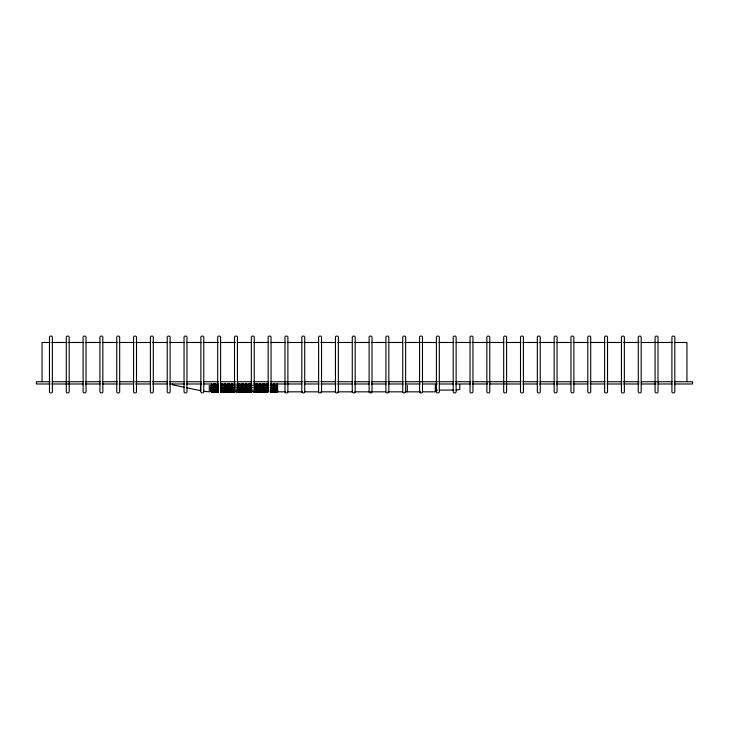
<?xml version="1.0" encoding="UTF-8"?>
<svg xmlns="http://www.w3.org/2000/svg" width="729" height="729" viewBox="0 0 729 729"><rect width="100%" height="100%" fill="white"/><g stroke="black" fill="none" stroke-linecap="round" stroke-linejoin="round"><path stroke-width="1.09" d="M218.5 390.726L211.483 390.726L211.018 387.454L214.053 387.19L214.991 388.092L214.517 389.268L214.053 388.092L214.991 387.19L217.552 387.19L218.5 388.092M218.5 389.158L217.552 389.158L217.552 388.092L218.5 387.19M234.674 387.454L221.534 387.454L221.06 389.158L235.075 389.158L235.075 388.092L232.515 388.092L231.576 387.19L228.542 387.454L228.068 388.092L228.542 389.268L229.006 389.158L228.542 387.454L225.507 387.19L224.559 388.092L224.559 389.158L225.507 389.158L225.033 387.454L221.534 387.454L221.06 385.942L221.999 384.93L224.559 384.93L225.507 385.942L225.507 387.19M232.515 388.092L232.515 389.158L231.576 389.158L232.041 387.454L235.075 387.19L235.075 385.942L229.006 384.93L228.068 385.942L228.068 387.19M236.87 387.19L239.057 387.454L239.522 388.092L239.057 389.268L238.583 389.158L239.057 387.454L242.092 387.19L243.03 388.092L242.557 389.268L242.092 389.158L242.557 387.454L245.591 387.19L246.539 388.092L246.065 389.268L245.591 389.158L246.065 387.454L249.099 387.19L250.038 388.092L249.564 389.268L249.099 389.158L249.564 387.454L251.751 387.19M254.403 387.19L256.581 387.454L257.045 388.092L256.581 389.268L256.107 389.158L256.581 387.454L259.615 387.19L260.554 388.092L260.08 389.268L259.615 389.158L260.08 387.454L263.114 387.19L264.062 388.092L263.588 389.268L263.114 389.158L263.588 387.454L266.623 387.19L267.561 388.092L267.561 389.158L266.623 389.158L266.623 388.092L267.561 387.19L267.561 385.942L266.623 384.93L264.062 384.93L263.114 385.942L263.114 387.19M273.63 388.092L271.07 388.092L270.596 387.454L273.63 387.19L274.569 388.092L274.104 389.268L273.63 389.158L274.104 387.454L277.138 387.19L277.603 387.454L277.138 390.726L270.596 390.662L271.07 391.245L273.63 391.245L274.104 385.34L277.603 385.34L277.603 391.837L270.122 392.029M214.053 390.726L214.517 389.268L214.991 390.726M217.552 390.726L218.026 389.268L218.5 389.906M221.534 387.454L221.999 389.158L221.06 390.726L234.674 390.662M234.674 391.537L221.06 391.765L221.534 390.662L224.559 390.726L225.033 389.268L225.507 390.726L235.075 390.726L235.075 389.906L232.515 389.906L232.041 389.268L231.576 390.726M228.068 390.726L228.542 389.268L229.006 390.726M236.87 390.726L238.583 390.726L239.057 389.268L239.522 390.726L251.751 390.726M242.092 390.726L242.557 389.268L243.03 390.726M245.591 390.726L246.065 389.268L246.539 390.726M249.099 390.726L249.564 389.268L250.038 390.726M254.403 390.726L256.107 390.726L256.581 389.268L257.045 390.726L267.561 390.726L267.096 389.268L266.623 390.726M259.615 390.726L260.08 389.268L260.554 390.726M263.114 390.726L263.588 389.268L264.062 390.726M273.63 390.726L274.104 389.268L274.569 390.726M214.053 387.19L214.053 385.942L214.991 384.93L217.552 384.93L218.5 385.942M217.552 387.19L217.552 385.942L218.5 384.93M224.559 387.19L224.559 385.942L225.507 384.93L228.068 384.93L229.006 385.942L229.006 387.19M231.576 387.19L232.041 385.34L235.075 384.93L235.075 383.6M238.583 387.19L238.583 385.942L239.522 384.93L242.092 384.93L243.03 385.942L243.03 387.19M242.092 387.19L242.092 385.942L243.03 384.93L245.591 384.93L246.539 385.942L246.539 387.19M245.591 387.19L245.591 385.942L246.539 384.93L249.099 384.93L250.038 385.942L250.038 387.19M249.099 387.19L249.099 385.942L250.038 384.93L251.751 384.93M256.107 387.19L256.107 385.942L257.045 384.93L259.615 384.93L260.554 385.942L260.554 387.19M259.615 387.19L259.615 385.942L260.554 384.93L263.114 384.93L264.062 385.942L264.062 387.19M266.623 387.19L267.561 383.6M273.63 385.942L274.104 385.34L273.63 384.93L270.596 385.34L271.07 385.942L273.63 385.942L273.63 387.19M277.138 387.19L277.603 385.34L270.596 385.34M218.5 392.029L218.026 391.537L211.018 391.537L214.053 391.765L214.517 390.662L214.991 391.765L218.5 391.765M217.552 391.765L218.026 385.34L211.018 385.34L211.018 391.837L214.053 392.211L214.517 385.34L211.483 384.93L211.018 385.34L211.483 387.19M221.06 383.6L221.534 385.34L221.06 392.211L221.534 391.537L224.559 391.765L225.507 390.726M224.559 391.765L228.068 391.765L228.542 390.662L229.006 391.765L235.075 391.765L235.075 391.245L232.515 391.245L232.041 390.662L231.576 391.765M236.87 391.765L238.583 391.765L239.522 390.726M238.583 391.765L242.092 391.765L242.557 390.662L243.03 391.765L251.751 391.765M245.591 391.765L246.065 390.662L246.539 391.765M249.099 391.765L249.564 390.662L250.038 391.765M254.403 391.765L256.107 391.765L257.045 390.726M256.107 391.765L259.615 391.765L260.08 390.662L260.554 391.765L267.561 391.765L267.096 390.662L266.623 391.765M263.114 391.765L263.588 390.662L264.062 391.765M277.138 392.211L277.603 391.537L270.596 391.537L277.138 391.765L277.603 390.662L270.596 390.662M214.053 392.211L214.991 391.765M214.517 391.837L217.552 392.211L218.026 391.537M221.534 391.837L228.542 391.837L228.542 385.34M228.068 392.211L229.006 391.765M228.542 391.837L231.576 392.211L232.041 391.537C232.998 393.414 238.201 391.573 232.515 392.029M236.87 392.211L238.583 392.211L239.057 391.537L239.057 385.34L236.87 384.93M238.583 392.211L243.03 391.765M242.557 385.34L243.03 392.211L245.591 392.211L246.065 391.537L246.539 392.211L249.564 391.837L249.564 385.34M249.099 392.211L249.564 391.537L250.038 392.211L251.751 392.211M256.107 392.029C250.421 391.573 255.624 393.414 256.581 391.537L256.581 385.34L254.403 384.93M256.107 392.211L260.554 391.765M260.08 385.34L260.554 392.211L263.114 392.211L263.588 391.537L264.062 392.211L267.096 391.837L267.096 385.34M266.623 392.211L267.096 391.537L267.561 392.211L267.096 391.837M273.63 392.211L274.104 391.537L274.569 392.211M217.552 392.211L218.5 392.211M224.559 392.211L225.033 385.34M231.576 392.211L232.041 385.34M242.092 392.211L242.557 391.837M245.591 392.211L246.065 385.34M259.615 392.211L260.08 391.837M263.114 392.211L263.588 385.34M214.053 391.765L214.991 392.211M228.068 391.765L229.006 392.211M242.092 391.765L243.03 392.211M259.615 391.765L260.554 392.211M277.138 391.765L277.603 391.537M50.073 336.142L51.759 336.142M66.895 336.142L68.581 336.142M83.717 336.142L85.402 336.142M100.547 336.142L102.224 336.142M117.369 336.142L119.046 336.142M134.191 336.142L135.876 336.142M151.012 336.142L152.698 336.142M167.834 336.142L169.52 336.142M184.656 336.142L186.342 336.142M51.759 392.858L50.073 392.858M201.486 336.142L203.163 336.142M68.581 392.858L66.895 392.858M218.308 336.142L219.985 336.142M85.402 392.858L83.717 392.858M235.13 336.142L236.807 336.142M102.224 392.858L100.547 392.858M251.952 336.142L253.637 336.142M119.046 392.858L117.369 392.858M268.773 336.142L270.459 336.142M135.876 392.858L134.191 392.858M285.595 336.142L287.281 336.142M152.698 392.858L151.012 392.858M302.417 336.142L304.102 336.142M169.52 392.858L167.834 392.858M319.247 336.142L320.924 336.142M186.342 392.858L184.656 392.858M336.069 336.142L337.746 336.142M203.163 392.858L201.486 392.858M352.891 336.142L354.576 336.142M369.712 336.142L371.398 336.142M386.534 336.142L388.22 336.142M403.356 336.142L405.042 336.142M420.186 336.142L421.863 336.142M287.281 392.858L285.595 392.858M437.008 336.142L438.685 336.142M304.102 392.858L302.417 392.858M453.83 336.142L455.507 336.142M320.924 392.858L319.247 392.858M470.652 336.142L472.337 336.142M337.746 392.858L336.069 392.858M487.473 336.142L489.159 336.142M354.576 392.858L352.891 392.858M504.295 336.142L505.981 336.142M371.398 392.858L369.712 392.858M521.117 336.142L522.802 336.142M388.22 392.858L386.534 392.858M537.947 336.142L539.624 336.142M405.042 392.858L403.356 392.858M554.769 336.142L556.446 336.142M421.863 392.858L420.186 392.858M571.591 336.142L573.276 336.142M438.685 392.858L437.008 392.858M588.412 336.142L590.098 336.142M455.507 392.858L453.83 392.858M605.234 336.142L606.92 336.142M472.337 392.858L470.652 392.858M622.056 336.142L623.742 336.142M489.159 392.858L487.473 392.858M638.886 336.142L640.563 336.142M505.981 392.858L504.295 392.858M655.708 336.142L657.385 336.142M522.802 392.858L521.117 392.858M672.53 336.142L674.207 336.142M539.624 392.858L537.947 392.858M556.446 392.858L554.769 392.858M573.276 392.858L571.591 392.858M590.098 392.858L588.412 392.858M606.92 392.858L605.234 392.858M623.742 392.858L622.056 392.858M640.563 392.858L638.886 392.858M657.385 392.858L655.708 392.858M674.207 392.858L672.53 392.858M273.63 389.906L271.07 389.906L270.596 389.268L271.07 389.158M224.559 390.726L225.507 391.765M238.583 390.726L239.522 391.765M256.107 390.726L257.045 391.765M277.138 390.726L277.603 390.662M50.019 342.484L42.054 342.484L42.054 381.732M51.823 342.484L67.077 342.484M68.644 342.484L83.006 342.484M85.275 342.484L100.31 342.484M102.288 342.484L117.123 342.484M119.109 342.484L134.182 342.484M135.94 342.484L150.247 342.484M152.379 342.484L167.169 342.484M169.438 342.484L184.227 342.484M186.405 342.484L201.286 342.484M203.564 342.484L218.345 342.484M220.623 342.484L235.412 342.484M237.681 342.484L251.332 342.484M253.61 342.484L268.39 342.484M270.523 342.484L285.449 342.484M287.344 342.484L302.517 342.484M304.166 342.484L318.473 342.484M320.714 342.484L335.495 342.484M337.773 342.484L352.554 342.484M354.64 342.484L369.621 342.484M371.462 342.484L385.769 342.484M387.819 342.484L402.599 342.484M404.877 342.484L436.726 342.484M438.995 342.484L453.784 342.484M456.053 342.484L470.843 342.484M472.401 342.484L503.83 342.484M506.044 342.484L520.889 342.484M522.866 342.484L537.947 342.484M539.688 342.484L554.004 342.484M556.145 342.484L570.935 342.484M573.204 342.484L587.993 342.484M590.162 342.484L605.052 342.484M606.984 342.484L621.29 342.484M623.249 342.484L639.169 342.484M641.447 342.484L672.156 342.484M674.434 342.484L686.946 342.484L686.946 381.732M50.119 381.732L36.45 381.732L36.45 383.983L50.119 383.983M52.297 381.732L83.152 381.732M85.275 381.732L100.237 381.732M102.333 381.732L117.323 381.732M119.401 381.732L134.182 381.732M135.548 381.732L150.356 381.732M152.379 381.732L167.442 381.732M169.438 381.732L184.528 381.732M186.506 381.732L201.614 381.732M203.564 381.732L218.7 381.732M220.623 381.732L235.412 381.732M236.925 381.732L251.733 381.732M253.61 381.732L268.819 381.732M270.669 381.732L302.517 381.732M304.13 381.732L318.938 381.732M320.714 381.732L336.023 381.732M337.773 381.732L352.554 381.732M354.248 381.732L369.621 381.732M371.334 381.732L386.142 381.732M387.819 381.732L403.228 381.732M404.877 381.732L437.4 381.732M438.995 381.732L453.784 381.732M455.625 381.732L470.843 381.732M472.711 381.732L520.889 381.732M522.83 381.732L537.947 381.732M539.916 381.732L554.723 381.732M556.145 381.732L570.935 381.732M572.948 381.732L587.993 381.732M590.034 381.732L605.052 381.732M607.12 381.732L621.928 381.732M623.249 381.732L639.169 381.732M641.292 381.732L672.156 381.732M674.325 381.732L692.55 381.732L692.55 383.983L674.325 383.983M51.823 383.983L83.152 383.983M85.43 383.983L100.31 383.983M102.288 383.983L117.323 383.983M119.109 383.983L133.425 383.983M135.548 383.983L150.356 383.983M152.634 383.983L167.442 383.983M169.584 383.983L184.528 383.983M186.405 383.983L201.614 383.983M203.892 383.983L218.7 383.983M220.978 383.983L234.647 383.983M236.925 383.983L251.733 383.983M253.701 383.983L268.819 383.983M270.523 383.983L301.852 383.983M304.13 383.983L318.938 383.983M320.988 383.983L336.023 383.983M337.809 383.983L352.125 383.983M354.248 383.983L369.056 383.983M371.334 383.983L386.142 383.983M388.284 383.983L403.228 383.983M405.105 383.983L420.314 383.983M422.592 383.983L437.4 383.983M439.678 383.983L453.347 383.983M455.625 383.983L470.433 383.983M472.401 383.983L487.519 383.983M489.223 383.983L520.552 383.983M522.83 383.983L537.638 383.983M539.688 383.983L554.723 383.983M556.509 383.983L570.825 383.983M572.948 383.983L587.756 383.983M590.034 383.983L604.842 383.983M606.984 383.983L621.928 383.983M623.577 383.983L639.014 383.983M641.292 383.983L656.1 383.983M658.378 383.983L672.047 383.983M234.674 385.34L221.534 385.34L221.999 387.19M237.299 385.34L252.198 385.34M253.947 385.34L268.846 385.34M211.483 385.942L214.053 385.942M214.517 385.34L214.991 385.942L217.552 385.942M221.999 385.942L224.559 385.942M225.507 385.942L228.068 385.942M229.006 385.942L231.576 385.942M236.87 385.942L238.583 385.942M239.057 385.34L239.522 385.942L242.092 385.942M243.03 385.942L245.591 385.942M246.539 385.942L249.099 385.942M250.038 385.942L251.751 385.942M254.403 385.942L256.107 385.942M256.581 385.34L257.045 385.942L259.615 385.942M260.554 385.942L263.114 385.942M264.062 385.942L266.623 385.942M274.104 385.34L274.569 385.942L277.138 385.942M211.018 387.454L218.026 387.454M237.299 387.454L252.198 387.454M253.947 387.454L268.846 387.454M270.596 387.454L277.603 387.454M211.483 388.092L214.053 388.092M214.991 388.092L217.552 388.092M221.999 388.092L224.559 388.092M225.507 388.092L228.068 388.092M229.006 388.092L231.576 388.092M236.87 388.092L238.583 388.092M239.522 388.092L242.092 388.092M243.03 388.092L245.591 388.092M246.539 388.092L249.099 388.092M250.038 388.092L251.751 388.092M254.403 388.092L256.107 388.092M257.045 388.092L259.615 388.092M260.554 388.092L263.114 388.092M264.062 388.092L266.623 388.092M274.569 388.092L277.138 388.092M211.018 389.268L218.026 389.268M236.87 389.158L252.198 389.268M253.947 389.268L268.846 389.268M270.596 389.268L277.603 389.268M211.483 389.906L214.053 389.906M214.991 389.906L217.552 389.906M221.534 389.268L221.999 389.906L224.559 389.906M225.507 389.906L228.068 389.906M229.006 389.906L231.576 389.906M236.87 389.906L238.583 389.906M239.522 389.906L242.092 389.906M243.03 389.906L245.591 389.906M246.539 389.906L249.099 389.906M250.038 389.906L251.751 389.906M254.403 389.906L256.107 389.906M257.045 389.906L259.615 389.906M260.554 389.906L263.114 389.906M264.062 389.906L266.623 389.906M274.569 389.906L277.138 389.906M435.322 390.079L437.509 390.079M439.705 390.079L453.939 390.079M456.126 390.079L459.707 389.514L459.853 384.593M211.483 391.765L211.018 390.662L218.026 390.662L218.5 391.245M237.299 390.662L252.198 390.662M253.947 390.662L268.846 390.662M211.483 391.245L214.053 391.245M214.991 391.245L217.552 391.245M221.534 390.662L221.999 391.245L224.559 391.245M225.507 391.245L228.068 391.245M229.006 391.245L231.576 391.245M236.87 391.245L238.583 391.245M239.522 391.245L242.092 391.245M243.03 391.245L245.591 391.245M246.539 391.245L249.099 391.245M250.038 391.245L251.751 391.245M254.403 391.245L256.107 391.245M257.045 391.245L259.615 391.245M260.554 391.245L263.114 391.245M264.062 391.245L266.623 391.245M274.104 390.662L274.569 391.245L277.138 391.245M237.299 391.537L252.198 391.537M253.947 391.537L268.846 391.537M277.603 391.837L285.568 391.837M287.846 391.837L302.635 391.837M304.904 391.837L318.555 391.837M320.833 391.837L335.622 391.837M337.892 391.837L352.681 391.837M354.959 391.837L385.668 391.837M387.946 391.837L402.736 391.837M405.005 391.837L420.742 391.837M422.984 391.837L435.322 391.837L435.322 384.885M211.018 391.537L214.053 392.029M214.991 392.029L217.552 392.029M221.534 391.537L224.559 392.029M225.507 392.029L228.068 392.029M229.006 392.029L231.576 392.029M236.87 392.029L238.583 392.029M239.057 391.537L242.092 392.029M243.03 392.029L245.591 392.029M246.539 392.029L249.099 392.029M250.038 392.029L251.751 392.029M256.581 391.537L259.615 392.029M260.554 392.029L263.114 392.029M264.062 392.029L266.623 392.029M273.63 392.029L270.596 391.537M274.569 392.029L277.138 392.029M203.783 391.291L209.259 391.837L209.259 385.34M211.018 390.662L211.483 390.726M184.328 387.272L172.463 384.803L172.463 383.937M186.478 387.719L200.502 390.644M263.588 391.837L264.062 392.211M249.564 391.837L250.038 392.211M246.065 391.837L246.539 392.211M232.041 391.837L232.515 392.211M225.033 391.837L225.507 392.211M674.826 336.762L674.826 392.238M671.91 336.762L671.91 392.238M658.005 336.762L658.005 392.238M655.089 336.762L655.089 392.238M641.183 336.762L641.183 392.238M638.267 336.762L638.267 392.238M624.361 336.762L624.361 392.238M621.445 336.762L621.445 392.238M607.53 336.762L607.53 392.238M604.623 336.762L604.623 392.238M590.709 336.762L590.709 392.238M587.802 336.762L587.802 392.238M573.887 336.762L573.887 392.238M570.971 336.762L570.971 392.238M557.065 336.762L557.065 392.238M554.149 336.762L554.149 392.238M540.244 336.762L540.244 392.238M537.328 336.762L537.328 392.238M523.422 336.762L523.422 392.238M520.506 336.762L520.506 392.238M506.591 336.762L506.591 392.238M503.684 336.762L503.684 392.238M489.77 336.762L489.77 392.238M486.863 336.762L486.863 392.238M472.948 336.762L472.948 392.238M470.032 336.762L470.032 392.238M456.126 336.762L456.126 392.238M453.21 336.762L453.21 392.238M439.305 336.762L439.305 392.238M436.389 336.762L436.389 392.238M422.483 336.762L422.483 392.238M419.567 336.762L419.567 392.238M407.283 385.34L407.283 391.837M405.661 336.762L405.661 392.238M402.745 336.762L402.745 392.238M388.83 336.762L388.83 392.238M385.923 336.762L385.923 392.238M372.009 336.762L372.009 392.238M369.102 336.762L369.102 392.238M355.187 336.762L355.187 392.238M352.271 336.762L352.271 392.238M338.365 336.762L338.365 392.238M335.449 336.762L335.449 392.238M321.544 336.762L321.544 392.238M318.628 336.762L318.628 392.238M304.722 336.762L304.722 392.238M301.806 336.762L301.806 392.238M287.891 336.762L287.891 392.238M284.984 336.762L284.984 392.238M277.138 383.6L277.138 384.93M274.569 383.6L274.569 384.93M274.569 385.942L274.569 387.19M274.569 391.245L274.569 391.765M273.63 383.6L273.63 384.93M273.63 391.245L273.63 391.765M271.07 336.762L271.07 392.238M268.163 336.762L268.163 392.238M266.623 383.6L266.623 384.93M264.062 383.6L264.062 384.93M263.114 383.6L263.114 384.93M260.554 383.6L260.554 384.93M259.615 383.6L259.615 384.93M257.045 383.6L257.045 384.93M257.045 385.942L257.045 387.19M256.107 383.6L256.107 384.93M254.248 336.762L254.248 392.238M251.332 336.762L251.332 392.238M250.038 383.6L250.038 384.93M249.099 383.6L249.099 384.93M246.539 383.6L246.539 384.93M245.591 383.6L245.591 384.93M243.03 383.6L243.03 384.93M242.092 383.6L242.092 384.93M239.522 383.6L239.522 384.93M239.522 385.942L239.522 387.19M238.583 383.6L238.583 384.93M237.426 336.762L237.426 392.238M234.51 336.762L234.51 392.238M232.515 383.6L232.515 384.93M232.515 385.942L232.515 387.19M232.515 389.906L232.515 390.726M232.515 391.245L232.515 391.765M231.576 383.6L231.576 384.93M229.006 383.6L229.006 384.93M228.068 383.6L228.068 384.93M225.507 383.6L225.507 384.93M224.559 383.6L224.559 384.93M221.999 383.6L221.999 384.93M221.999 389.906L221.999 390.726M221.999 391.245L221.999 391.765M220.605 336.762L220.605 392.238M217.689 336.762L217.689 392.238M217.552 383.6L217.552 384.93M214.991 383.6L214.991 384.93M214.991 385.942L214.991 387.19M214.053 383.6L214.053 384.93M211.483 383.6L211.483 384.93M203.783 336.762L203.783 392.238M200.867 336.762L200.867 392.238M200.502 385.03L200.502 390.963M186.961 336.762L186.961 392.238M184.045 336.762L184.045 392.238M170.13 336.762L170.13 392.238M167.223 336.762L167.223 392.238M153.309 336.762L153.309 392.238M150.402 336.762L150.402 392.238M136.487 336.762L136.487 392.238M133.571 336.762L133.571 392.238M119.665 336.762L119.665 392.238M116.749 336.762L116.749 392.238M102.844 336.762L102.844 392.238M99.928 336.762L99.928 392.238M86.022 336.762L86.022 392.238M83.106 336.762L83.106 392.238M69.191 336.762L69.191 392.238M66.284 336.762L66.284 392.238M52.37 336.762L52.37 392.238M49.463 336.762L49.463 392.238"/></g></svg>
